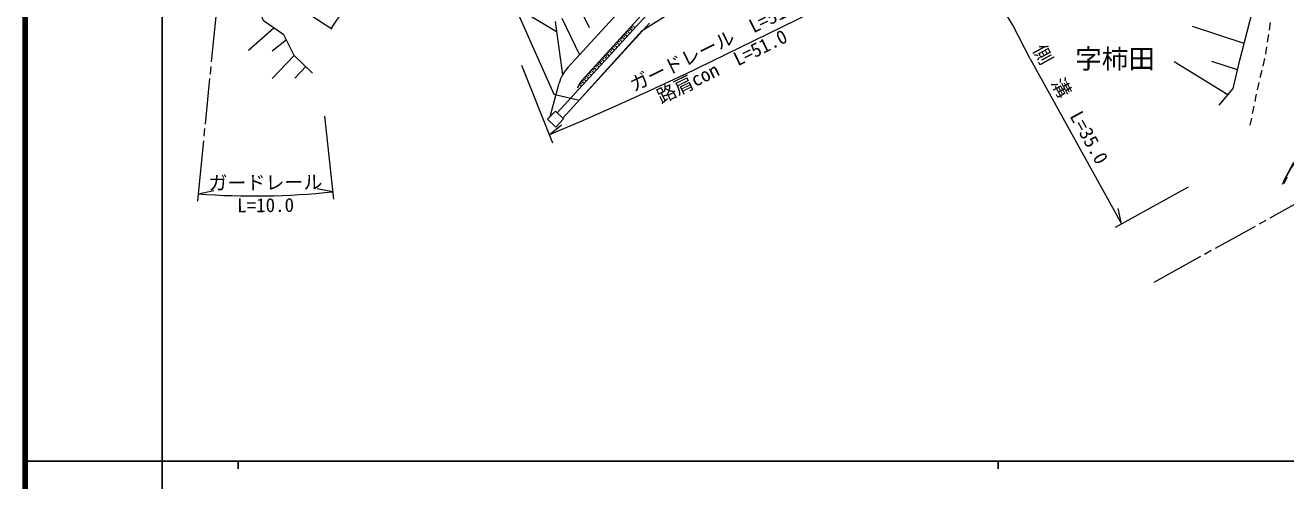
# Model space of a CAD drawing. Units: millimetres, scale not verified. Extents: x 40000 to 680000, y 20000 to 380000.
# Drawn here: x 40000 to 205834, y 202409 to 262307 of the extents above; entities that cross this region are included whole.
import ezdxf
from ezdxf.enums import TextEntityAlignment as Align

# ---------------------------------------------------------------- set-up
doc = ezdxf.new("R2010")
doc.units = ezdxf.units.MM
doc.header["$LTSCALE"] = 1000
for name, color, linetype, lineweight in [('M-BGD', 7, 'Continuous', 13), ('M-BMK', 2, 'Continuous', 13), ('M-BMK-ROW', 30, 'Continuous', 13), ('M-STR-HTXT', 7, 'Continuous', 13), ('M-TTL', 2, 'Continuous', 140), ('M-TTL-BAND', 7, 'Continuous', 25)]:
    doc.layers.add(name, color=color, linetype=linetype, lineweight=lineweight)
doc.layers.add('M-BMK-HTXT', color=7, linetype='Continuous')
doc.styles.add('ＭＳ ゴシック', font='')
doc.styles.get('ＭＳ ゴシック').set_extended_font_data('MS Gothic')

msp = doc.modelspace()

# ---------------------------------------------------------------- linework, layer by layer
at = {"layer": 'M-BGD'}
for p, q in [((95532, 270138), (109892, 261482)), ((119822, 265960), (111387, 256749)), ((81959, 264458), (80230, 261906)), ((121817, 263697), (109997, 250788)), ((113014, 264401), (114173, 261995)), ((121484, 264074), (113231, 255060)), ((109706, 262808), (110692, 255778)), ((110607, 263242), (112926, 258429)), ((122125, 262567), (110710, 250100)), ((119691, 262115), (119875, 261946)), ((119859, 262299), (120228, 261961)), ((200356, 259887), (193576, 262137)), ((203801, 262649), (203648, 261661)), ((72709, 261939), (69383, 258993)), ((74358, 260391), (72476, 258915)), ((118171, 260455), (118540, 260118)), ((118340, 260640), (118524, 260471)), ((118509, 260824), (118877, 260486)), ((118678, 261008), (118862, 260840)), ((118846, 261193), (119215, 260855)), ((119015, 261377), (119200, 261208)), ((119184, 261562), (119553, 261224)), ((119353, 261746), (119537, 261577)), ((119522, 261930), (119890, 261593)), ((203556, 261068), (203402, 260080)), ((116652, 258796), (116836, 258627)), ((116820, 258980), (117189, 258643)), ((116989, 259165), (117174, 258996)), ((117158, 259349), (117527, 259011)), ((117327, 259533), (117511, 259364)), ((117496, 259718), (117865, 259380)), ((117665, 259902), (117849, 259733)), ((117833, 260086), (118202, 259749)), ((118002, 260271), (118187, 260102)), ((203310, 259487), (203164, 258551)), ((75400, 258310), (72506, 255292)), ((115132, 257136), (115501, 256799)), ((115301, 257321), (115485, 257152)), ((115470, 257505), (115839, 257167)), ((115639, 257689), (115823, 257521)), ((115807, 257874), (116176, 257536)), ((115976, 258058), (116161, 257889)), ((116145, 258243), (116514, 257905)), ((116314, 258427), (116498, 258258)), ((116483, 258611), (116852, 258274)), ((198225, 253168), (191168, 257497)), ((199489, 256422), (196098, 257544)), ((203019, 257915), (202796, 256940)), ((203164, 258551), (203152, 258500)), ((76909, 256863), (75462, 255354)), ((113613, 255477), (113797, 255308)), ((113782, 255661), (114150, 255324)), ((113950, 255846), (114135, 255677)), ((114119, 256030), (114488, 255692)), ((114288, 256214), (114472, 256046)), ((114457, 256399), (114826, 256061)), ((114626, 256583), (114810, 256414)), ((114794, 256768), (115163, 256430)), ((114963, 256952), (115148, 256783)), ((202662, 256355), (202439, 255380)), ((109073, 250307), (110247, 254671)), ((112901, 254460), (113206, 254292)), ((113022, 254679), (113174, 254595)), ((113142, 254898), (113554, 254672)), ((113275, 255108), (113448, 254950)), ((113444, 255293), (113813, 254955)), ((202305, 254795), (202082, 253821)), ((201900, 253023), (201745, 252257)), ((201948, 253236), (201900, 253023)), ((108721, 249943), (109759, 251018)), ((109759, 251018), (110834, 249981)), ((201626, 251668), (201429, 250688)), ((109796, 248905), (108721, 249943)), ((110834, 249981), (109796, 248905)), ((201310, 250100), (201124, 249178)), ((206012, 242335), (205572, 241437))]:
    msp.add_line(p, q, dxfattribs=at)
for points in [[(77805, 256004), (75399, 258310), (74031, 261043), (71341, 262865), (69663, 267475), (71800, 269715), (72949, 271666), (72889, 272652)], [(74806, 273108), (74640, 271132), (75690, 266748), (77556, 263646), (80316, 261850)], [(197085, 251798), (198920, 254002), (199795, 257723), (202088, 266558), (202981, 267315), (203995, 268671), (203520, 270664)], [(218629, 255661), (218412, 254443), (218004, 253277), (217451, 252202), (217095, 251713), (216682, 251263), (216199, 250865), (211907, 248528), (210862, 247896), (209858, 247176), (208914, 246373), (208033, 245507), (207241, 244562), (206541, 243550), (205912, 242471), (205376, 241377)]]:
    msp.add_lwpolyline(points, dxfattribs=at)
for radius in [5000, 2500]:
    msp.add_arc((115075, 253372), radius, 137.52139, 164.9416, dxfattribs=at)
at = {"layer": 'M-BMK'}
for p, q in [((65057, 263445), (64470, 257474)), ((64411, 256877), (64313, 255882)), ((64254, 255285), (63667, 249313)), ((63451, 247124), (62766, 240158)), ((63608, 248716), (63510, 247721)), ((208966, 239836), (203717, 236929)), ((201793, 235863), (196544, 232955)), ((203192, 236638), (202318, 236153)), ((196019, 232665), (195145, 232180)), ((194620, 231889), (188497, 228497))]:
    msp.add_line(p, q, dxfattribs=at)
at = {"layer": 'M-BMK-ROW'}
msp.add_line((206870, 244253), (205506, 241731), dxfattribs=at)
msp.add_lwpolyline([(100850, 272791), (109561, 253244), (112874, 252468), (121185, 261593), (133173, 269185)], dxfattribs=at)
at = {"layer": 'M-STR-HTXT'}
for p, q in [((126661, 255802), (147038, 265790)), ((105309, 257070), (109357, 246841)), ((172225, 257872), (184242, 236178)), ((79372, 250353), (80565, 239418)), ((108938, 247899), (110556, 249219)), ((62764, 240140), (64805, 240582)), ((80457, 240412), (78403, 240791)), ((192990, 241023), (183367, 235693)), ((62766, 240158), (62668, 239162)), ((184242, 236178), (183798, 238218))]:
    msp.add_line(p, q, dxfattribs=at)
for points in [[(172225, 257872), (169911, 262304), (167894, 265633)], [(126661, 255802), (122131, 253686), (117586, 251602), (113010, 249586), (108938, 247899)]]:
    msp.add_lwpolyline(points, dxfattribs=at)
msp.add_arc((70157, 334852), 95000, 265.53672, 276.22387, dxfattribs=at)
at = {"layer": 'M-TTL'}
msp.add_line((40000, 380000), (40000, 20000), dxfattribs=at)
at = {"layer": 'M-TTL-BAND'}
for p, q in [((58000, 370000), (58000, 20000)), ((40000, 205000), (579000, 205000)), ((68000, 205000), (68000, 204000)), ((168000, 205000), (168000, 204000))]:
    msp.add_line(p, q, dxfattribs=at)

# ---------------------------------------------------------------- texts
at = {"layer": 'M-BMK-HTXT', "style": 'ＭＳ ゴシック'}
msp.add_text('字柿田', height=2566, dxfattribs=at).set_placement((183374, 257890), align=Align.MIDDLE_CENTER)
at = {"layer": 'M-STR-HTXT', "style": 'ＭＳ ゴシック'}
for s, rotation, p in [('ガードレール\u3000L=51.0', 26.111, (131539, 258527)), ('側\u3000溝\u3000L=35.0', 298.984, (176257, 251212)), ('ガードレール', 0.481, (71614, 240163))]:
    msp.add_text(s, height=1833, rotation=rotation, dxfattribs=at).set_placement(p, align=Align.BOTTOM_CENTER)
for s, rotation, p in [('路肩con\u3000L=51.0', 26.111, (131250, 257718)), ('L=10.0', 0.487, (71619, 239563))]:
    msp.add_text(s, height=1833, rotation=rotation, dxfattribs=at).set_placement(p, align=Align.TOP_CENTER)

doc.saveas('drawing.dxf')
